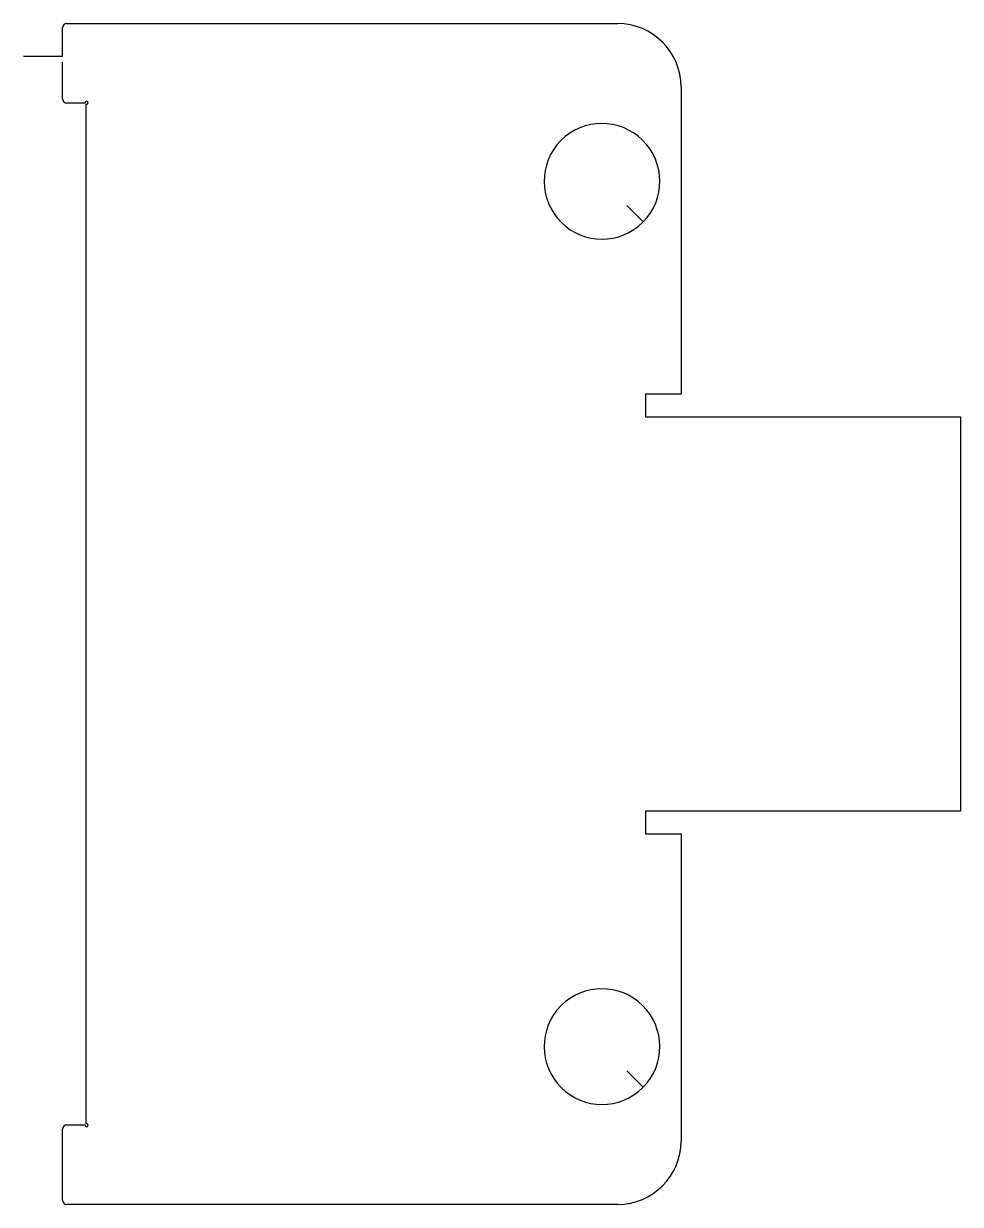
# Model space of a CAD drawing. Extents: x 611 to 730, y 1238 to 1388.
import ezdxf

# ---------------------------------------------------------------- set-up
doc = ezdxf.new("R2010")
doc.units = 0

msp = doc.modelspace()

# ---------------------------------------------------------------- linework, layer by layer
for p, q in [((615.97, 1383.91), (615.97, 1387.5)), ((616.52, 1388.05), (686.52, 1388.05)), ((611.02, 1383.91), (615.97, 1383.91)), ((615.97, 1378.5), (615.97, 1383.21)), ((694.57, 1380), (694.57, 1340.95)), ((618.83, 1377.95), (616.52, 1377.95)), ((618.97, 1248.19), (618.97, 1377.81)), ((687.67, 1364.92), (689.75, 1362.84)), ((694.57, 1340.95), (690.07, 1340.95)), ((690.07, 1340.95), (690.07, 1338.05)), ((690.07, 1338.05), (730.07, 1338.05)), ((730.07, 1338.05), (730.07, 1287.95)), ((730.07, 1287.95), (690.07, 1287.95)), ((690.07, 1287.95), (690.07, 1285.05)), ((690.07, 1285.05), (694.57, 1285.05)), ((694.57, 1285.05), (694.57, 1246)), ((687.67, 1254.92), (689.75, 1252.84)), ((615.97, 1238.5), (615.97, 1247.5)), ((616.52, 1248.05), (618.83, 1248.05)), ((686.52, 1237.95), (616.52, 1237.95))]:
    msp.add_line(p, q)
for centre, radius, start, end in [((616.52, 1387.5), 0.55, 90, 180), ((686.52, 1380), 8.05, 0, 90), ((616.52, 1378.5), 0.55, 180, 270), ((619.02, 1378), 0.196, 255.2564, 194.7436), ((684.52, 1368), 7.35, 315.386, 315), ((684.52, 1258), 7.35, 315.386, 315), ((616.52, 1247.5), 0.55, 90, 180), ((619.02, 1248), 0.196, 165.2564, 104.7436), ((686.52, 1246), 8.05, 270, 0), ((616.52, 1238.5), 0.55, 180, 270)]:
    msp.add_arc(centre, radius, start, end)

doc.saveas('drawing.dxf')
